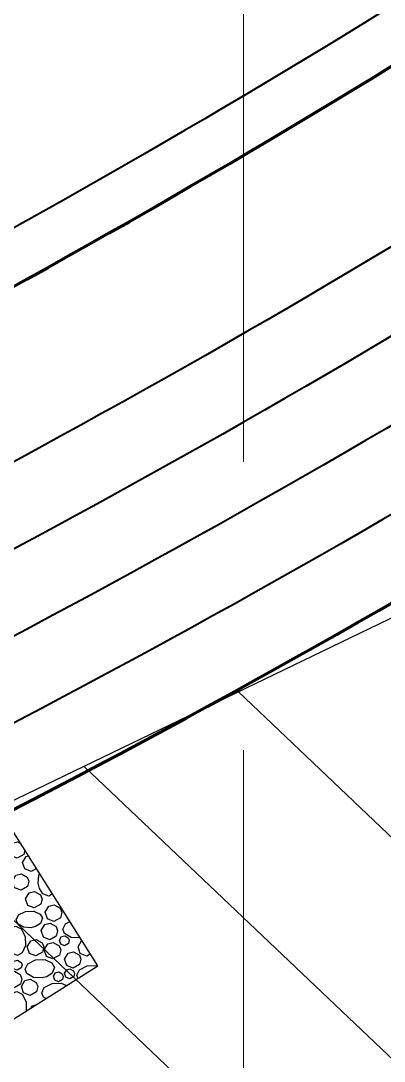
# Model space of a CAD drawing. Header units: inches. Extents: x -5337 to 1057, y 15227 to 19227.
# Drawn here: x -2846.83 to -2832.65, y 16342.35 to 16382.93 of the extents above; entities that cross this region are included whole.
import ezdxf

# ---------------------------------------------------------------- set-up
doc = ezdxf.new("R2010")
doc.units = ezdxf.units.IN
doc.header["$LTSCALE"] = 150
doc.header["$MEASUREMENT"] = 0
doc.linetypes.add('HIDDEN', pattern=[0.375, 0.25, -0.125])
for name, color, linetype in [('COMT-MIN', 84, 'Continuous'), ('CONT-MJR', 84, 'Continuous'), ('grid', 7, 'HIDDEN'), ('PAVING', 7, 'Continuous')]:
    doc.layers.add(name, color=color, linetype=linetype)

msp = doc.modelspace()

# ---------------------------------------------------------------- linework, layer by layer
at = {"color": 5}
for p, q in [((-2820.485, 16365.365), (-2886.17, 16333.681)), ((-2838.333, 16356.756), (-2770.741, 16292.484)), ((-2844.35, 16353.853), (-2775.021, 16287.929)), ((-2850.368, 16350.951), (-2779.054, 16283.14))]:
    msp.add_line(p, q, dxfattribs=at)
at = {"layer": 'COMT-MIN', "color": 5, "linetype": 'Continuous', "lineweight": 40, "extrusion": (0, 0, -1)}
for radius in [355, 363, 366, 369, 372]:
    msp.add_arc((3019.379, 16685.249), radius, 229.0153, 247.8057, dxfattribs=at)
at = {"layer": 'CONT-MJR', "color": 5, "linetype": 'Continuous', "lineweight": 70, "extrusion": (0, 0, -1)}
for radius in [357, 375]:
    msp.add_arc((3019.379, 16685.249), radius, 229.0153, 247.8057, dxfattribs=at)
at = {"layer": 'grid', "color": 252, "linetype": 'HIDDEN', "lineweight": 0, "ltscale": 0.6}
msp.add_line((-2838.144, 19121.984), (-2838.144, 15630.294), dxfattribs=at)
at = {"layer": 'PAVING', "color": 1, "flags": 128}
msp.add_lwpolyline([(-2852.275, 16340.738), (-2843.819, 16346.076), (-2854.495, 16362.988), (-2862.951, 16357.65)], close=True, dxfattribs=at)
for points in [[(-2846.709, 16350.411), (-2846.963, 16350.266), (-2847.212, 16350.366), (-2847.299, 16350.621), (-2847.159, 16350.854), (-2846.95, 16350.909), (-2846.826, 16350.839)], [(-2846.665, 16350.585), (-2846.709, 16350.411)], [(-2846.213, 16349.868), (-2846.421, 16349.75), (-2846.67, 16349.85), (-2846.757, 16350.104), (-2846.617, 16350.338), (-2846.525, 16350.362)], [(-2846.562, 16349.163), (-2846.816, 16349.018), (-2847.065, 16349.118), (-2847.152, 16349.373), (-2847.013, 16349.606), (-2846.804, 16349.661), (-2846.572, 16349.531), (-2846.511, 16349.368), (-2846.562, 16349.163)], [(-2846.143, 16349.276), (-2846.122, 16349.614), (-2846.089, 16349.672)], [(-2845.585, 16348.874), (-2845.735, 16348.788), (-2845.961, 16348.876), (-2846.098, 16349.094), (-2846.145, 16349.291)], [(-2846.049, 16348.473), (-2846.302, 16348.328), (-2846.552, 16348.428), (-2846.638, 16348.682), (-2846.498, 16348.916), (-2846.29, 16348.971), (-2846.058, 16348.841), (-2845.997, 16348.678), (-2846.048, 16348.473)], [(-2845.279, 16347.95), (-2845.532, 16347.805), (-2845.782, 16347.905), (-2845.869, 16348.159), (-2845.729, 16348.393), (-2845.52, 16348.447), (-2845.289, 16348.318), (-2845.227, 16348.155), (-2845.279, 16347.95)], [(-2846.417, 16347.56), (-2846.721, 16347.578), (-2846.946, 16347.709), (-2847.008, 16347.868), (-2846.915, 16348.057), (-2846.644, 16348.194), (-2846.32, 16348.202), (-2846.07, 16348.091), (-2845.978, 16347.927), (-2846.057, 16347.723), (-2846.253, 16347.6), (-2846.43, 16347.558)], [(-2847.362, 16346.967), (-2847.341, 16347.305), (-2847.196, 16347.555), (-2847.019, 16347.624), (-2846.809, 16347.521), (-2846.656, 16347.219), (-2846.647, 16346.859), (-2846.771, 16346.582), (-2846.954, 16346.479), (-2847.18, 16346.567), (-2847.316, 16346.784), (-2847.364, 16346.982)], [(-2845.44, 16347.235), (-2845.693, 16347.09), (-2845.943, 16347.19), (-2846.029, 16347.444), (-2845.89, 16347.678), (-2845.681, 16347.732), (-2845.45, 16347.603), (-2845.388, 16347.44), (-2845.44, 16347.235)], [(-2844.526, 16347.161), (-2844.864, 16347.181), (-2845.115, 16347.327), (-2845.184, 16347.503), (-2845.08, 16347.714), (-2844.908, 16347.801)], [(-2844.967, 16346.944), (-2845.12, 16346.858), (-2845.269, 16346.918), (-2845.321, 16347.07), (-2845.238, 16347.21), (-2845.112, 16347.243), (-2844.973, 16347.165), (-2844.936, 16347.068), (-2844.967, 16346.945)], [(-2845.984, 16346.603), (-2846.237, 16346.458), (-2846.487, 16346.558), (-2846.573, 16346.813), (-2846.434, 16347.046), (-2846.225, 16347.101), (-2845.993, 16346.971), (-2845.932, 16346.808), (-2845.984, 16346.603)], [(-2845.319, 16346.485), (-2845.573, 16346.34), (-2845.822, 16346.44), (-2845.909, 16346.694), (-2845.769, 16346.928), (-2845.561, 16346.983), (-2845.329, 16346.853), (-2845.267, 16346.69), (-2845.319, 16346.485)], [(-2844.111, 16346.538), (-2844.256, 16346.455), (-2844.505, 16346.555), (-2844.592, 16346.81), (-2844.453, 16347.044), (-2844.433, 16347.049)], [(-2844.508, 16347.167), (-2844.541, 16347.159)], [(-2844.53, 16346.125), (-2844.783, 16345.98), (-2845.033, 16346.081), (-2845.12, 16346.335), (-2844.98, 16346.569), (-2844.771, 16346.623), (-2844.54, 16346.493), (-2844.478, 16346.331), (-2844.53, 16346.126)], [(-2846.809, 16345.988), (-2846.961, 16345.901), (-2847.111, 16345.961), (-2847.163, 16346.114), (-2847.079, 16346.254), (-2846.954, 16346.287), (-2846.815, 16346.208), (-2846.778, 16346.111), (-2846.809, 16345.988)], [(-2845.998, 16345.602), (-2846.336, 16345.623), (-2846.587, 16345.768), (-2846.656, 16345.945), (-2846.552, 16346.155), (-2846.25, 16346.307), (-2845.891, 16346.316), (-2845.614, 16346.192), (-2845.51, 16346.01), (-2845.599, 16345.784), (-2845.816, 16345.647), (-2846.013, 16345.6)], [(-2844.596, 16345.585), (-2844.644, 16345.708), (-2844.541, 16345.918), (-2844.239, 16346.071), (-2843.879, 16346.08), (-2843.84, 16346.062)], [(-2846.834, 16345.361), (-2847.087, 16345.215), (-2847.337, 16345.316), (-2847.423, 16345.57), (-2847.284, 16345.804), (-2847.075, 16345.858), (-2846.844, 16345.728), (-2846.782, 16345.566), (-2846.834, 16345.361)], [(-2845.201, 16345.538), (-2845.353, 16345.451), (-2845.503, 16345.511), (-2845.555, 16345.663), (-2845.471, 16345.804), (-2845.346, 16345.836), (-2845.207, 16345.759), (-2845.17, 16345.661), (-2845.201, 16345.538)], [(-2844.763, 16345.655), (-2844.915, 16345.568), (-2845.065, 16345.628), (-2845.117, 16345.78), (-2845.033, 16345.921), (-2844.908, 16345.953), (-2844.769, 16345.875), (-2844.732, 16345.778), (-2844.763, 16345.655)], [(-2846.212, 16345.058), (-2846.466, 16344.913), (-2846.715, 16345.013), (-2846.802, 16345.267), (-2846.662, 16345.501), (-2846.454, 16345.555), (-2846.222, 16345.425), (-2846.16, 16345.263), (-2846.212, 16345.058)], [(-2845.852, 16344.792), (-2845.942, 16344.845), (-2846.011, 16345.022), (-2845.908, 16345.232), (-2845.606, 16345.385), (-2845.246, 16345.393), (-2845.043, 16345.303)], [(-2847.326, 16344.412), (-2847.305, 16344.749), (-2847.159, 16345), (-2846.983, 16345.069), (-2846.773, 16344.965), (-2846.62, 16344.664), (-2846.611, 16344.313)], [(-2846.436, 16344.424), (-2846.384, 16344.51), (-2846.24, 16344.547)]]:
    msp.add_lwpolyline(points, dxfattribs=at)

doc.saveas('drawing.dxf')
